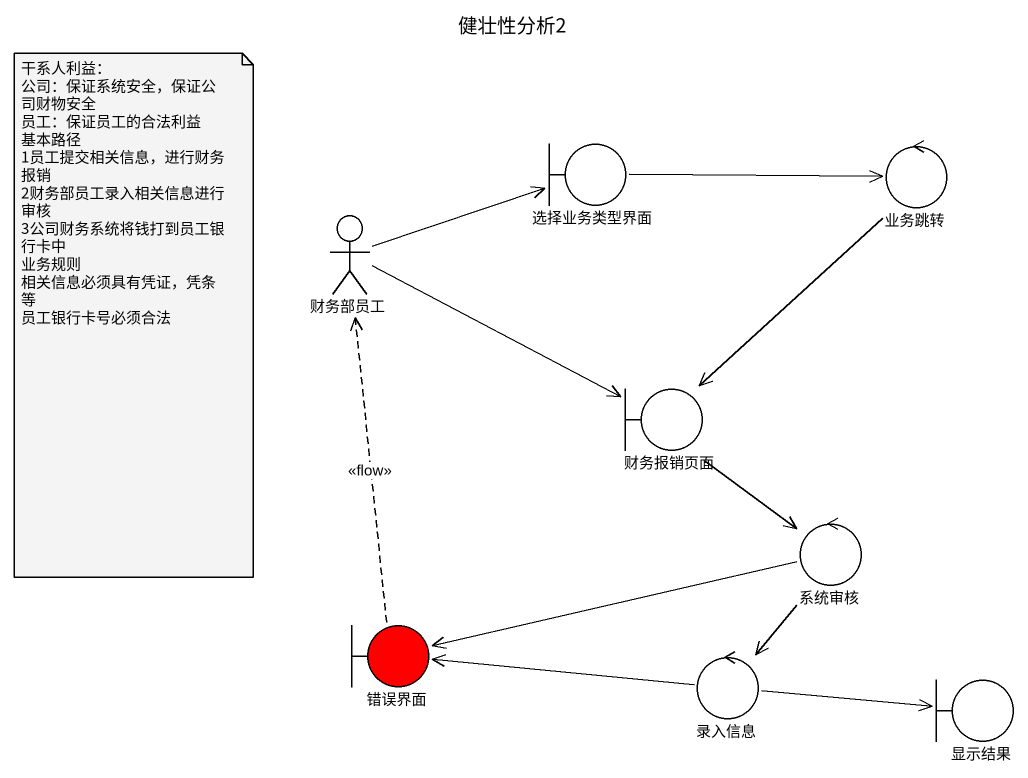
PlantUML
@startuml
title 健壮性分析2
boundary 选择业务类型界面
control 业务跳转
actor 财务部员工
boundary 财务报销页面
control 系统审核
boundary 错误界面 #FF0000
control 录入信息
boundary 显示结果
选择业务类型界面 -right-> 业务跳转
业务跳转 --> 财务报销页面
财务部员工 -right-> 选择业务类型界面
财务部员工 -right-> 财务报销页面
财务报销页面 --> 系统审核
系统审核 -left-> 错误界面
系统审核 --> 录入信息
错误界面 .up.> 财务部员工 : <<flow>>
录入信息 -left-> 错误界面
录入信息 -right-> 显示结果
note as N1
  干系人利益：
  公司：保证系统安全，保证公司财物安全
  员工：保证员工的合法利益
  基本路径
  1员工提交相关信息，进行财务报销
  2财务部员工录入相关信息进行审核
  3公司财务系统将钱打到员工银行卡中
  业务规则
  相关信息必须具有凭证，凭条等
  员工银行卡号必须合法
end note
@enduml
